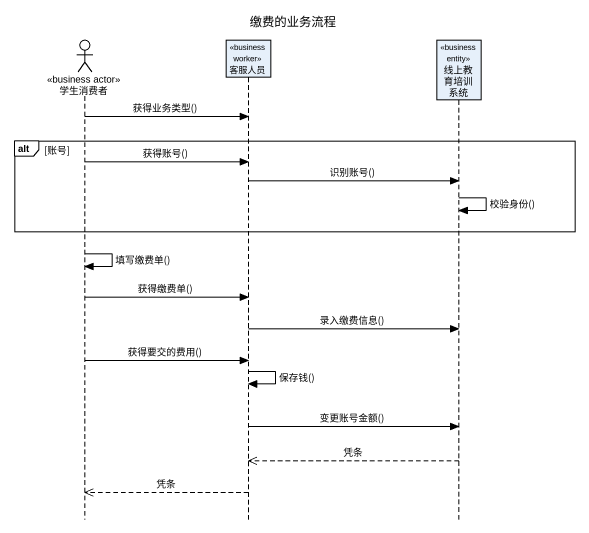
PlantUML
@startuml
title 缴费的业务流程
hide footbox
actor 学生消费者 <<business actor>>
participant 客服人员 <<business worker>>
participant 线上教育培训系统 <<business entity>>

学生消费者 -> 客服人员 : 获得业务类型()
alt 账号
  学生消费者 -> 客服人员 : 获得账号()
  客服人员 -> 线上教育培训系统 : 识别账号()
  线上教育培训系统 -> 线上教育培训系统 : 校验身份()
end
学生消费者 -> 学生消费者 : 填写缴费单()
学生消费者 -> 客服人员 : 获得缴费单()
客服人员 -> 线上教育培训系统 : 录入缴费信息()
学生消费者 -> 客服人员 : 获得要交的费用()
客服人员 -> 客服人员 : 保存钱()
客服人员 -> 线上教育培训系统 : 变更账号金额()
线上教育培训系统 -->> 客服人员 : 凭条
客服人员 -->> 学生消费者 : 凭条
@enduml
